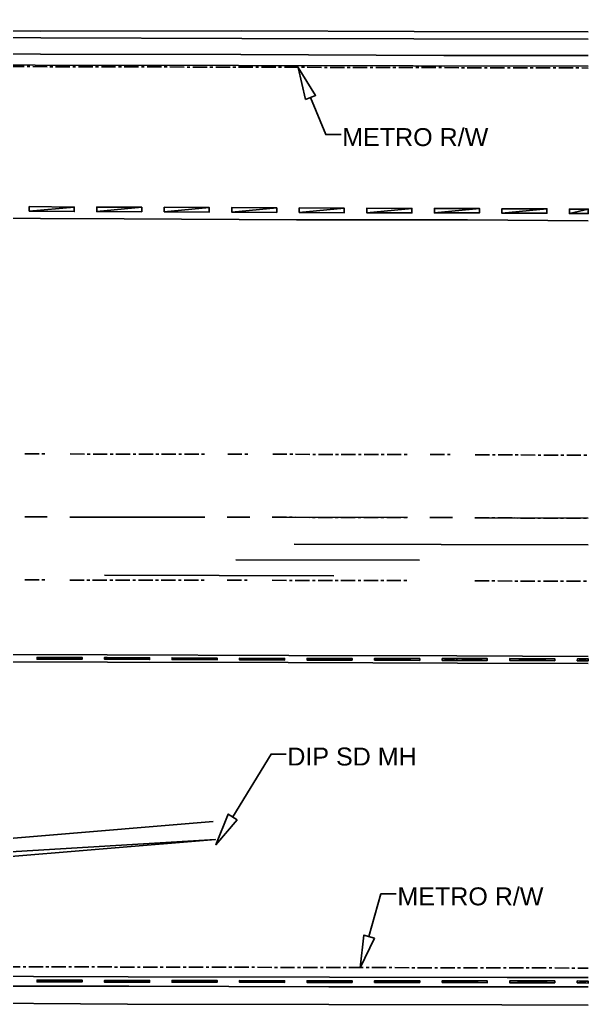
# Model space of a CAD drawing. Header units: feet. Extents: x 0 to 650, y -1 to 433.
# Drawn here: x 461.8 to 524.9, y 192.2 to 301.6 of the extents above; entities that cross this region are included whole.
import ezdxf

# ---------------------------------------------------------------- set-up
doc = ezdxf.new("R2010")
doc.units = ezdxf.units.FT
doc.linetypes.add('CENTER2', pattern=[2.541, 1.587, -0.318, 0.318, -0.318])
for name, color, linetype in [('ANOTACION', 8, 'CONTINUOUS'), ('DIGITALIZADO', 7, 'CONTINUOUS'), ('DRENAJE_PLUVIAL', 3, 'UTIL_SD'), ('EJE_VIA', 7, 'CONTINUOUS'), ('METRO_RW', 140, 'CENTER2'), ('TELECOM', 30, 'UTIL_T'), ('TOPO', 8, 'CONTINUOUS')]:
    doc.layers.add(name, color=color, linetype=linetype)
doc.styles.add('CAD_TEXT', font='Arial')
doc.styles.add('LTSTD', font='Arial')
doc.linetypes.add('UTIL_SD', pattern='A,4,-3,["SD",LTSTD,S=1.2,R=0,X=-2.22,Y=-0.6],-3', length=10)
doc.linetypes.add('UTIL_T', pattern='A,4,-3,["T",LTSTD,S=1.2,R=0,X=-1.86,Y=-0.6],-3', length=10)

msp = doc.modelspace()

# ---------------------------------------------------------------- linework, layer by layer
at = {"layer": 'ANOTACION'}
for points in [[(493.5, 292.77), (492.7, 296.33), (494.63, 293.23), (493.5, 292.77)], [(494.07, 293), (495.77, 288.87), (497.47, 288.87)], [(485.43, 213.1), (489.7, 220.07), (491.37, 220.07)], [(485.93, 212.77), (483.57, 210), (484.93, 213.4), (485.93, 212.77)], [(500.57, 199.8), (501.9, 204.53), (503.6, 204.53)], [(501.17, 199.63), (499.6, 196.33), (500, 199.97), (501.17, 199.63)]]:
    msp.add_lwpolyline(points, dxfattribs=at)
at = {"layer": 'DIGITALIZADO'}
msp.add_lwpolyline([(427.37, 192.43), (452.87, 192.43), (473.73, 192.3), (496.1, 192.27), (515.33, 192.23), (524.93, 192.17)], dxfattribs=at)
at = {"layer": 'DRENAJE_PLUVIAL'}
for points in [[(274.33, 242.3), (383.87, 204.3), (483.27, 212.57)], [(292.73, 234.83), (273.77, 240.4), (383.63, 202.3), (483.5, 210.57), (441.03, 208.03)]]:
    msp.add_lwpolyline(points, dxfattribs=at)
at = {"layer": 'EJE_VIA'}
for p, q in [((462.33, 246.43), (464.83, 246.43)), ((467.33, 246.4), (482.33, 246.37)), ((484.83, 246.37), (487.33, 246.37)), ((489.83, 246.37), (504.83, 246.33)), ((507.33, 246.33), (509.83, 246.33)), ((512.33, 246.3), (524.93, 246.27))]:
    msp.add_line(p, q, dxfattribs=at)
at = {"layer": 'METRO_RW'}
for p, q in [((348.87, 296.7), (524.93, 296.27)), ((462.33, 253.43), (464.83, 253.43)), ((467.37, 253.4), (482.37, 253.37)), ((484.87, 253.37), (487.37, 253.37)), ((489.87, 253.37), (504.87, 253.33)), ((507.37, 253.33), (509.87, 253.33)), ((512.37, 253.3), (524.93, 253.27)), ((462.33, 246.43), (464.83, 246.43)), ((467.33, 246.4), (482.33, 246.37)), ((484.83, 246.37), (487.33, 246.37)), ((489.83, 246.37), (504.83, 246.33)), ((507.33, 246.33), (509.83, 246.33)), ((512.33, 246.3), (524.93, 246.27)), ((462.33, 239.43), (464.83, 239.43)), ((467.33, 239.4), (482.33, 239.37)), ((484.83, 239.37), (487.33, 239.37)), ((489.83, 239.37), (504.83, 239.33)), ((512.33, 239.3), (524.93, 239.27)), ((348.43, 196.7), (524.93, 196.3))]:
    msp.add_line(p, q, dxfattribs=at)
at = {"layer": 'TELECOM'}
for p, q in [((492.27, 243.37), (524.93, 243.3)), ((485.77, 241.63), (506.17, 241.6)), ((471.2, 239.93), (496.67, 239.87))]:
    msp.add_line(p, q, dxfattribs=at)
at = {"layer": 'TOPO'}
for points in [[(402.4, 293.83), (402.47, 295.33), (402.83, 296.77), (403.47, 298.13), (404.37, 299.3), (405.83, 300.53), (407.6, 301.33), (409.5, 301.63), (419.47, 301.63), (419.47, 300.5), (438.73, 300.53), (464.03, 300.37), (486.43, 300.4), (505.6, 300.33), (524.93, 300.27)], [(404.37, 293.83), (404.4, 295.4), (404.9, 296.9), (405.83, 298.13), (406.9, 298.93), (408.1, 299.47), (409.43, 299.63), (419.3, 299.67), (438.67, 299.7), (464.13, 299.63), (486.43, 299.53), (505.57, 299.5), (524.93, 299.47)], [(524.93, 297.67), (508.87, 297.67), (486.33, 297.77), (464.07, 297.8), (438.7, 297.87), (421.1, 297.73)], [(524.93, 279.3), (511.5, 279.4), (492.53, 279.4), (473.37, 279.5), (454.73, 279.6), (434.2, 280.07), (433.9, 280.3), (433.77, 280.43), (426.4, 280.4), (425.6, 280.47), (425.4, 296.13), (420.77, 296.2), (421.1, 296.67), (438.43, 296.7), (463.47, 296.6), (486.07, 296.53), (524.93, 296.47)], [(462.83, 280.87), (462.83, 280.37), (467.83, 280.83), (462.83, 280.87), (467.83, 280.83), (467.83, 280.33), (462.83, 280.37)], [(470.33, 280.83), (470.33, 280.33), (475.33, 280.8), (470.33, 280.83), (475.33, 280.8), (475.33, 280.3), (470.33, 280.33)], [(477.83, 280.8), (477.83, 280.3), (482.83, 280.77), (477.83, 280.8), (482.83, 280.77), (482.83, 280.27), (477.83, 280.3)], [(485.33, 280.77), (485.33, 280.27), (490.33, 280.73), (485.33, 280.77), (490.33, 280.73), (490.33, 280.23), (485.33, 280.27)], [(492.83, 280.73), (492.83, 280.23), (497.83, 280.7), (492.83, 280.73), (497.83, 280.7), (497.83, 280.2), (492.83, 280.23)], [(500.33, 280.7), (500.33, 280.2), (505.33, 280.67), (500.33, 280.7), (505.33, 280.67), (505.33, 280.17), (500.33, 280.2)], [(507.83, 280.67), (507.83, 280.17), (512.83, 280.67), (507.83, 280.67), (512.83, 280.67), (512.83, 280.17), (507.83, 280.17)], [(515.33, 280.63), (515.33, 280.13), (520.33, 280.63), (515.33, 280.63), (520.33, 280.63), (520.33, 280.13), (515.33, 280.13)], [(524.93, 280.1), (524.93, 280.6), (522.83, 280.1), (524.93, 280.1), (522.83, 280.1), (522.83, 280.6), (524.93, 280.6)], [(433.83, 231.63), (455.37, 231.13), (471.47, 231.1), (491.67, 231), (510.33, 230.97), (524.93, 230.9)], [(433.57, 230.83), (455.37, 230.33), (471.53, 230.27), (491.6, 230.23), (510.4, 230.17), (524.93, 230.13)], [(463.7, 230.8), (463.7, 230.6), (468.7, 230.8), (463.7, 230.8), (468.7, 230.8), (468.7, 230.6), (463.7, 230.6)], [(471.2, 230.8), (471.2, 230.6), (471.47, 230.8), (471.2, 230.8), (471.47, 230.8), (471.47, 230.6), (471.2, 230.6), (471.47, 230.6), (476.2, 230.77), (471.47, 230.8), (476.2, 230.77), (476.2, 230.57), (471.47, 230.6)], [(478.7, 230.77), (478.7, 230.57), (483.7, 230.73), (478.7, 230.77), (483.7, 230.73), (483.7, 230.53), (478.7, 230.57)], [(486.2, 230.73), (486.2, 230.53), (491.2, 230.7), (486.2, 230.73), (491.2, 230.7), (491.2, 230.5), (486.2, 230.53)], [(493.7, 230.7), (493.7, 230.5), (498.7, 230.7), (493.7, 230.7), (498.7, 230.7), (498.7, 230.5), (493.7, 230.5)], [(501.2, 230.7), (501.2, 230.5), (506.2, 230.67), (501.2, 230.7), (506.2, 230.67), (506.2, 230.47), (501.2, 230.5)], [(508.7, 230.67), (508.7, 230.47), (510.33, 230.67), (508.7, 230.67), (510.33, 230.67), (510.33, 230.47), (508.7, 230.47), (510.33, 230.47), (513.7, 230.67), (510.33, 230.67), (513.7, 230.67), (513.7, 230.47), (510.33, 230.47)], [(516.2, 230.67), (516.2, 230.47), (521.23, 230.63), (516.2, 230.67), (521.23, 230.63), (521.2, 230.43), (516.2, 230.47)], [(524.93, 230.43), (524.93, 230.63), (523.7, 230.43), (524.93, 230.43), (523.7, 230.43), (523.73, 230.63), (524.93, 230.63)], [(427.67, 195.4), (452.73, 195.4), (473.8, 195.33), (496.17, 195.3), (515.93, 195.27), (524.93, 195.27)], [(463.7, 194.97), (463.7, 194.77), (468.7, 194.97), (463.7, 194.97), (468.7, 194.97), (468.7, 194.77), (463.7, 194.77)], [(471.2, 194.93), (471.2, 194.73), (473.8, 194.93), (471.2, 194.93), (473.8, 194.93), (473.8, 194.73), (471.2, 194.73), (473.8, 194.73), (476.2, 194.93), (473.8, 194.93), (476.2, 194.93), (476.2, 194.73), (473.8, 194.73)], [(478.7, 194.93), (478.7, 194.73), (483.7, 194.93), (478.7, 194.93), (483.7, 194.93), (483.7, 194.73), (478.7, 194.73)], [(486.2, 194.93), (486.2, 194.73), (491.2, 194.9), (486.2, 194.93), (491.2, 194.9), (491.2, 194.7), (486.2, 194.73)], [(493.7, 194.9), (493.7, 194.7), (496.17, 194.9), (493.7, 194.9), (496.17, 194.9), (496.17, 194.7), (493.7, 194.7), (496.17, 194.7), (498.7, 194.9), (496.17, 194.9), (498.7, 194.9), (498.7, 194.7), (496.17, 194.7)], [(501.2, 194.9), (501.2, 194.7), (506.2, 194.9), (501.2, 194.9), (506.2, 194.9), (506.2, 194.7), (501.2, 194.7)], [(508.7, 194.9), (508.7, 194.7), (513.7, 194.87), (508.7, 194.9), (513.7, 194.87), (513.7, 194.67), (508.7, 194.7)], [(516.2, 194.87), (516.2, 194.67), (521.2, 194.87), (516.2, 194.87), (521.2, 194.87), (521.2, 194.67), (516.2, 194.67)], [(524.93, 194.63), (524.93, 194.83), (523.7, 194.67), (524.93, 194.63), (523.7, 194.67), (523.7, 194.87), (524.93, 194.83)], [(427.7, 194.4), (452.43, 194.3), (473.9, 194.3), (496.1, 194.23), (515.5, 194.23), (524.93, 194.2)]]:
    msp.add_lwpolyline(points, dxfattribs=at)

# ---------------------------------------------------------------- texts
at = {"layer": 'ANOTACION', "style": 'CAD_TEXT'}
for s, p in [('METRO R/W', (497.6, 287.6)), ('DIP SD MH', (491.5, 218.8)), ('METRO R/W', (503.73, 203.27))]:
    msp.add_text(s, height=1.991, dxfattribs=at).set_placement(p)

doc.saveas('drawing.dxf')
